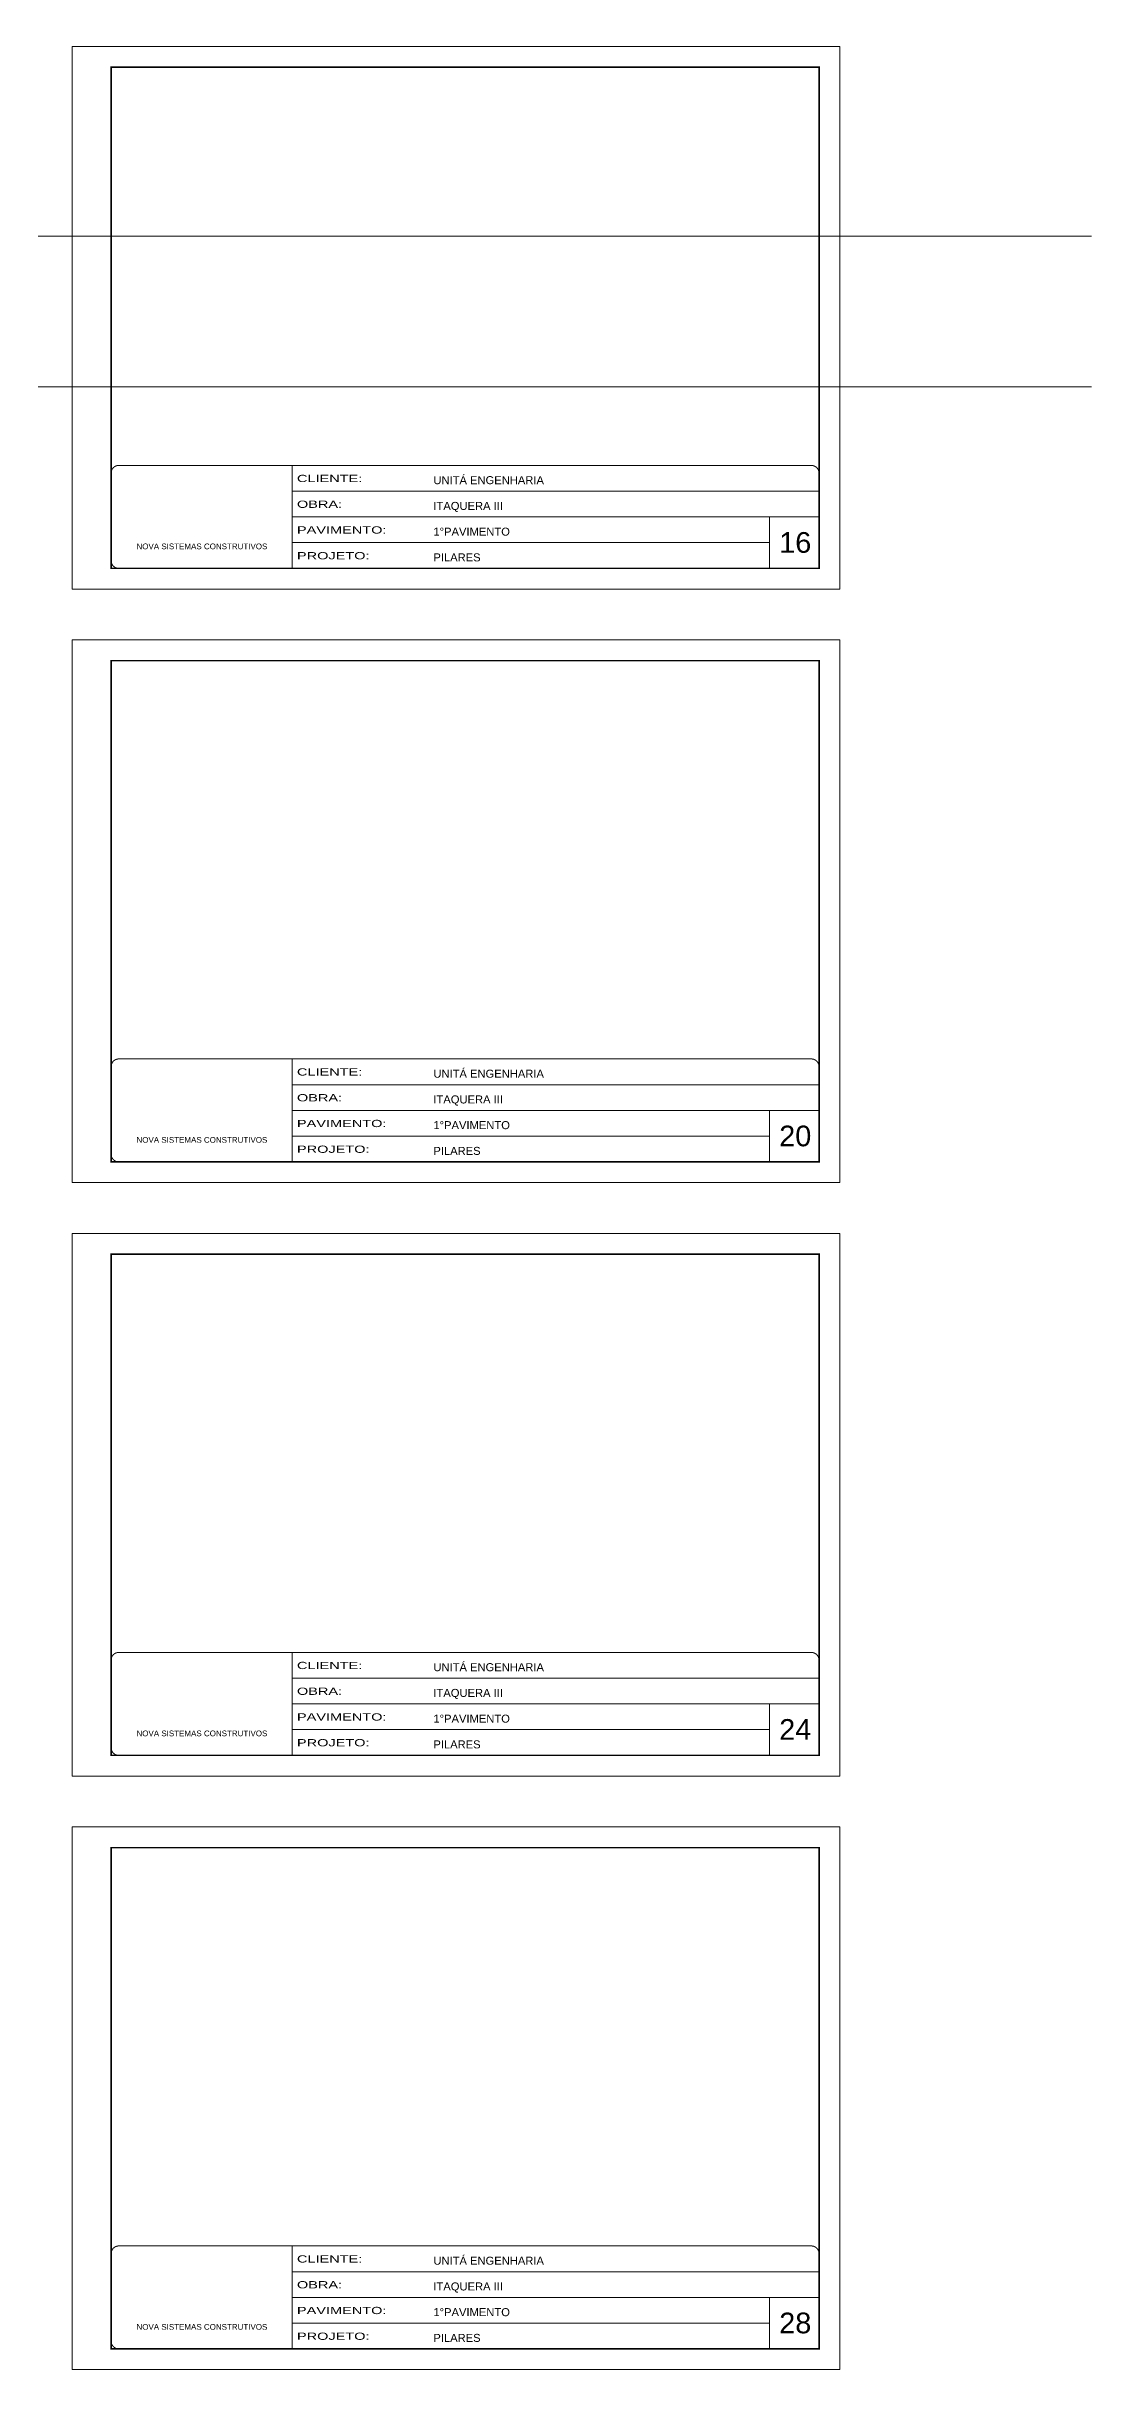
# Model space of a CAD drawing. Extents: x 2296 to 12463, y 760 to 16806.
# Drawn here: x 7603 to 9626, y 8800 to 13295 of the extents above; entities that cross this region are included whole.
import ezdxf

# ---------------------------------------------------------------- set-up
doc = ezdxf.new("R2010")
doc.units = 0
doc.linetypes.add('CONTINUO', pattern=[0])
doc.linetypes.add('DASHED', pattern=[0.75, 0.5, -0.25])
for name, color, linetype, lineweight in [('CARIMBO', 255, 'Continuous', 9), ('Folhas', 255, 'Continuous', 9), ('SARRAFO DE PRESSAO', 251, 'DASHED', 9)]:
    doc.layers.add(name, color=color, linetype=linetype, lineweight=lineweight)
doc.styles.add('ARIAL', font='arial.ttf')
doc.styles.add('Tecnologia', font='')
doc.styles.get('Tecnologia').set_extended_font_data('Forgotten Futurist')

# ---------------------------------------------------------------- blocks, each defined once
blk = doc.blocks.new('9999999999')
at = {"color": 30, "linetype": 'CONTINUO'}
for p, q in [((98564.6, 34230.2), (98564.6, 34429.4)), ((98564.6, 34379.6), (99584, 34379.6)), ((98564.6, 34329.8), (99488, 34329.8)), ((99584, 34329.8), (99488, 34329.8)), ((99488, 34329.8), (99488, 34230.2)), ((98564.6, 34280), (99488, 34280))]:
    blk.add_line(p, q, dxfattribs=at)
at = {"color": 30, "linetype": 'CONTINUO', "const_width": 2}
blk.add_lwpolyline([(99584, 34230.2), (99584, 34414.4, 0.414214), (99569, 34429.4), (98229, 34429.4, 0.414214), (98214, 34414.4), (98214, 34245.2, 0.414214), (98229, 34230.2), (99584, 34230.2)], format="xyb", dxfattribs=at)
at = {"layer": 'Folhas'}
blk.add_lwpolyline([(98139, 34190.2), (99624, 34190.2), (99624, 35240.2), (98139, 35240.2)], close=True, dxfattribs=at)
at = {"layer": 'Folhas', "color": 30, "const_width": 3}
blk.add_lwpolyline([(98214, 34230.2), (99584, 34230.2), (99584, 35200.2), (98214, 35200.2)], close=True, dxfattribs=at)
at = {"color": 7, "linetype": 'Continuous', "ltscale": 5, "style": 'ARIAL'}
for s, height, p in [('UNITÁ ENGENHARIA', 15.483, (98837.7, 34393.1)), ('ITAQUERA III', 15.483, (98837.7, 34343.3)), ('1°PAVIMENTO', 15.483, (98837.7, 34293.5)), ('NOVA SISTEMAS CONSTRUTIVOS', 11.059, (98263.2, 34267.2)), ('PILARES', 15.48, (98837.7, 34243.7))]:
    blk.add_text(s, height=height, dxfattribs=at).set_placement(p)
at = {"layer": 'Folhas', "color": 7, "style": 'Tecnologia', "width": 1.5}
for s, p in [('CLIENTE:', (98573.7, 34397.2)), ('OBRA:', (98573.7, 34347.3)), ('PAVIMENTO:', (98573.7, 34297.5)), ('PROJETO:', (98573.7, 34247.7))]:
    blk.add_text(s, height=14, dxfattribs=at).set_placement(p)

msp = doc.modelspace()

# ---------------------------------------------------------------- linework, layer by layer
at = {"layer": 'CARIMBO', "color": 3}
for p, q in [((2296.35, 12928.5), (9625.63, 12928.5)), ((2296.35, 12636.5), (9625.63, 12636.5))]:
    msp.add_line(p, q, dxfattribs=at)

# ---------------------------------------------------------------- block references
at = {"layer": 'SARRAFO DE PRESSAO', "color": 6, "linetype": 'ByBlock'}
for p in [(-90485.59, -21944.79), (-90485.59, -23093.37), (-90485.59, -24241.94), (-90485.59, -25390.52)]:
    msp.add_blockref('9999999999', p, dxfattribs=at)

# ---------------------------------------------------------------- texts
at = {"layer": 'CARIMBO', "style": 'ARIAL'}
for s, p in [('16', (9021.25, 12315.56)), ('20', (9021.25, 11166.98)), ('24', (9021.25, 10018.41)), ('28', (9021.25, 8869.83))]:
    msp.add_text(s, height=40, dxfattribs=at).set_placement(p)

doc.saveas('drawing.dxf')
